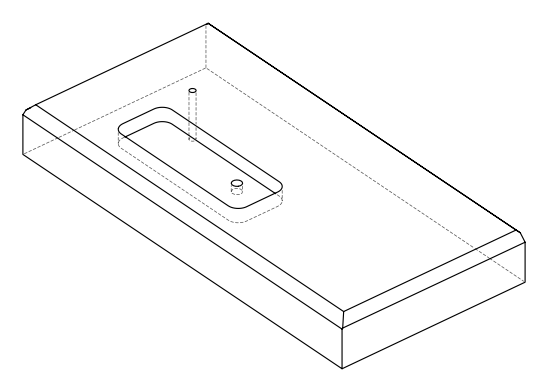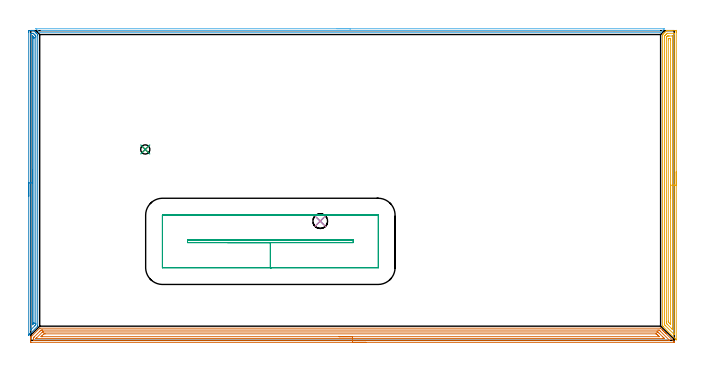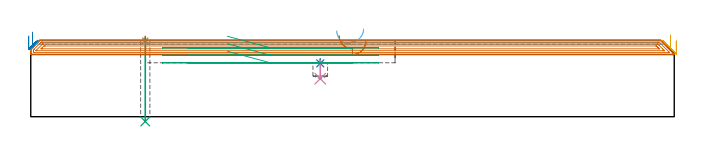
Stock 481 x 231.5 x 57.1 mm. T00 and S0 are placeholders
(PLAN: 9 operations, 4 tool changes, 40.8 min)
(1 SPOT_DRILL | STEP1HOLE | NXT0321_9005460120000 | 0.03 min | 1 mm3)
(2 SPOT_DRILL_1 | STEP1POCKET | NXT0321_9005460120000 | 0.03 min | 1789 mm3)
(3 DRILL_THROUGH_HOLE_INTO_CENTER | STEP1HOLE | UGT0301_190 | 0.25 min | 2101 mm3)
(4 DRILL_BLIND_HOLE_INTO_CENTER | STEP1POCKET | NXT0301_081 | 0.06 min | 1071 mm3)
(5 AREA_MILL | FG_CHAMFER_SURFACE | UGT0205_001 | 7.45 min | 12050 mm3)
(6 AREA_MILL_1 | FG_CHAMFER_SURFACE_1 | UGT0205_001 | 7.61 min | 1982 mm3)
(7 AREA_MILL_2 | FG_CHAMFER_SURFACE_2 | UGT0205_001 | 15.42 min | 26647 mm3)
(8 AREA_MILL_3 | FG_CHAMFER_SURFACE_3 | UGT0205_001 | 5.55 min | 4980 mm3)
(9 MILL_RECTANGULAR_POCKET | POCKET_RECTANGULAR_STRAIGHT | UGT0201_107 | Follow Part, ap 6.25, ae 75% | 4.45 min | 197562 mm3)
(TOOL NXT0321_9005460120000 | NC Spot Drill, 142deg, 12mm, Carbide, Uncoated | D12 PA142 FL30 Z2)
(TOOL UGT0301_190 | Twist Drill 6.9 mm | D6.9 PA118 FL66 Z2)
(TOOL NXT0301_081 | Carbide Drill 11mm [860.1-1100-033A1-MM 2214] | D11 PA140 FL55 Z2)
(TOOL UGT0205_001 | Chamfer Mill 20 x 3 x 45 deg. | D20 FL50 Z2)
(TOOL UGT0201_107 | End Mill 25 mm | D25 FL25 Z2)
(OP 1 SPOT_DRILL)
G17 G21 G94 G90
T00 M6
G54
G17 G0 G90 X85.6 Y142.7 S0 M3
G43 Z67.1 H0
G94 G81 G98 Z56.803 F250. R60.1
G80
M5
M2
(OP 2 SPOT_DRILL_1)
G17 G21 G94 G90
T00 M6
G54
G17 G0 G90 X216.4 Y89.1 S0 M3
G43 Z67.1 H0
G94 G81 G98 Z39.827 F250. R43.3
G80
M5
M2
(OP 3 DRILL_THROUGH_HOLE_INTO_CENTER)
G17 G21 G94 G90
T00 M6
G54
G17 G0 G90 X85.6 Y142.7 S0 M3
G43 Z67.1 H0
G94 G73 G98 Z-3.573 F250. Q6.741 R59.1
G80
M5
M2
(OP 4 DRILL_BLIND_HOLE_INTO_CENTER)
G17 G21 G94 G90
T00 M6
G54
G17 G0 G90 X216.4 Y89.1 S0 M3
G43 Z67.1 H1
G94 G81 G98 Z28.4 F250. R42.3
G80
M5
M2
(OP 5 AREA_MILL)
G17 G21 G94 G90
T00 M6
G54
G17 G0 G90 X482.5 Y125.95 S1061 M3
G43 Z67.1 H0
Z56.9
G94 G1 Y125.912 Z56.028 F250.
Y125.798 Z55.164
Y125.609 Z54.312
Y125.347 Z53.48
Y125.013 Z52.674
Y124.61 Z51.9
Y124.141 Z51.164
Y123.61 Z50.472
Y123.021 Z49.829
Y122.378 Z49.24
Y121.686 Z48.708
Y120.95 Z48.24
Y120.176 Z47.837
Y119.37 Z47.503
Y118.538 Z47.241
Y117.686 Z47.052
Y116.822 Z46.938
Y115.95 Z46.9
Y0.49
X482.497 Y0.435 Z46.902
X482.493 Y0.418 Z46.905
X482.464 Y0.435 Z46.934
X481.877 Y1.022 Z47.522
X472.722 Y10.178 Z56.677
X472.443 Y10.456 Z56.953
X472.305 Y10.597 Z57.091
X472.3 Y10.869 Z57.1
Y228.186
X472.306 Y228.602 Z57.092
X472.383 Y228.682 Z57.016
X472.684 Y228.984 Z56.715
X472.779 Y229.08 Z56.62
X472.929 Y229.231 Z56.467
X473.376 Y229.676 Z56.024
X473.674 Y229.974 Z55.725
X473.823 Y230.125 Z55.573
X474.27 Y230.57 Z55.13
X474.568 Y230.868 Z54.831
X474.718 Y231.019 Z54.679
X475.165 Y231.465 Z54.235
X475.201 Y231.492 Z54.197
X475.217 Y231.5 Z54.18
X475.612 Z53.786
X475.717 Z53.681
X476.506 Z52.889
X477.769 Z51.628
X479.188 Z50.207
X481.871 Z47.526
X482.497 Y231.498 Z46.901
X482.498 Y231.496 Z46.899
X482.5 Y230.868 Z46.9
Y230.239
Y115.95
X481.086 Z48.314
X481.085 Y4.5 Z48.315
X481.083 Y4.39 Z48.317
X481.08 Y4.318 Z48.32
X481.077 Y4.284 Z48.323
X481.058 Y4.301 Z48.342
X480.977 Y4.377 Z48.423
X480.741 Y4.609 Z48.659
X474.482 Y10.869 Z54.918
X473.823 Y11.538 Z55.577
X473.721 Y11.659 Z55.679
X473.718 Y11.763 Z55.682
X473.716 Y11.871 Z55.684
X473.714 Y12.657 Z55.686
Y12.767
Y226.506
X473.715 Y227.291 Z55.685
X473.716 Y227.398 Z55.684
X473.721 Y227.509 Z55.679
X473.726 Y227.564 Z55.674
X473.75 Y227.592 Z55.65
X473.823 Y227.67 Z55.577
X474.08 Y227.929 Z55.32
X474.335 Y228.186 Z55.065
X474.974 Y228.824 Z54.426
X475.23 Y229.08 Z54.17
X475.423 Y229.269 Z53.977
X475.612 Y229.451 Z53.788
X475.673 Y229.49 Z53.727
X475.73 Y229.493 Z53.67
X475.849 Y229.497 Z53.551
X476.086 Y229.5 Z53.314
X480.977 Y229.499 Z48.423
X481.037 Y229.498 Z48.363
X481.072 Y229.494 Z48.328
X481.077 Y229.492 Z48.323
X481.08 Y229.469 Z48.32
X481.083 Y229.407 Z48.317
X481.085 Y229.189 Z48.315
X481.086 Y229.08 Z48.314
Y115.95
X479.672 Z49.728
X479.671 Y9.08 Z49.729
X479.67 Y8.599 Z49.73
X479.665 Y8.186 Z49.735
X479.664 Y8.147 Z49.736
X479.618 Y8.186 Z49.782
X479.188 Y8.612 Z50.212
X476.036 Y11.763 Z53.364
X475.612 Y12.19 Z53.788
X475.149 Y12.657 Z54.251
X475.136 Y13.134 Z54.264
X475.132 Y13.552 Z54.268
X475.129 Y14.035 Z54.271
Y225.503
X475.13 Y225.984 Z54.27
X475.134 Y226.397 Z54.266
X475.135 Y226.513 Z54.265
X475.206 Y226.594 Z54.194
X475.307 Y226.701 Z54.093
X475.612 Y227.012 Z53.788
X475.751 Y227.152 Z53.649
X475.893 Y227.291 Z53.507
X476.098 Y227.487 Z53.302
X476.301 Y227.496 Z53.099
X476.506 Y227.498 Z52.894
X477.191 Y227.5 Z52.209
X479.397 Y227.499 Z50.003
X479.536 Y227.496 Z49.864
X479.646 Y227.49 Z49.754
X479.666 Y227.486 Z49.734
X479.668 Y227.479 Z49.732
X479.669 Y227.452 Z49.731
X479.671 Y227.291 Z49.729
X479.672 Y115.95 Z49.728
X478.257 Z51.143
Y12.657
X478.255 Y12.255 Z51.145
X478.252 Y12.054 Z51.148
X478.251 Y12.018 Z51.149
X478.226 Y12.034 Z51.174
X478.162 Y12.095 Z51.238
X477.592 Y12.657 Z51.808
X477.4 Y12.849 Z52.
X476.7 Y13.552 Z52.7
X476.601 Y13.66 Z52.799
X476.55 Y13.718 Z52.85
X476.548 Y13.767 Z52.852
X476.545 Y13.981 Z52.855
X476.543 Y14.409 Z52.857
Y224.608
X476.548 Y225.461 Z52.852
X476.549 Y225.485 Z52.851
X476.566 Y225.49 Z52.834
X476.62 Y225.495 Z52.78
X476.731 Y225.498 Z52.669
X477.847 Y225.5 Z51.553
X478.069 Y225.498 Z51.331
X478.18 Y225.495 Z51.22
X478.234 Y225.49 Z51.166
X478.251 Y225.486 Z51.149
X478.257 Y224.608 Z51.143
Y115.95
Y115.078 Z51.181
Y114.213 Z51.295
Y113.362 Z51.483
Y112.53 Z51.746
Y111.724 Z52.08
Y110.95 Z52.482
Y110.214 Z52.951
Y109.522 Z53.482
Y108.879 Z54.072
Y108.29 Z54.715
Y107.758 Z55.407
Y107.29 Z56.143
Y106.887 Z56.916
Y106.553 Z57.722
Y106.291 Z58.554
Y106.102 Z59.406
Y105.988 Z60.271
Y105.95 Z61.143
G0 Z67.1
M5
M2
(OP 6 AREA_MILL_1)
G17 G21 G94 G90
T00 M6
G54
G17 G0 G90 X228.75 Y233. S1061 M3
G43 Z67.1 H0
Z64.2
G94 G1 X228.788 Z63.328 F250.
X228.902 Z62.464
X229.091 Z61.612
X229.353 Z60.78
X229.687 Z59.974
X230.09 Z59.2
X230.558 Z58.464
X231.09 Z57.772
X231.679 Z57.129
X232.322 Z56.54
X233.014 Z56.009
X233.75 Z55.54
X234.524 Z55.137
X235.33 Z54.803
X236.162 Z54.541
X237.013 Z54.352
X237.878 Z54.238
X238.75 Z54.2
X473.444
X473.664 Y232.995 Z54.204
X473.681 Y232.992 Z54.205
X473.664 Y232.963 Z54.235
X473.612 Y232.911 Z54.287
X473.348 Y232.648 Z54.552
X473.141 Y232.439 Z54.757
X472.474 Y231.774 Z55.426
X472.252 Y231.55 Z55.646
X471.6 Y230.9 Z56.3
X471.363 Y230.661 Z56.535
X471.279 Y230.578 Z56.62
X471.095 Y230.394 Z56.805
X470.889 Y230.19 Z57.008
X470.801 Y230.106 Z57.092
X470.385 Y230.1 Z57.1
X7.115
X6.699 Y230.106 Z57.092
X6.611 Y230.188 Z57.009
X3.916 Y232.884 Z54.314
X3.811 Y232.991 Z54.205
X3.927 Y232.998 Z54.202
X3.985 Y233. Z54.2
X238.75
Y231.586 Z55.614
X468.56
X469.457 Y231.583 Z55.617
X469.491 Y231.581 Z55.619
X469.745 Y231.55 Z55.65
X469.521 Y231.519 Z55.681
X469.491 Y231.518 Z55.682
X468.632 Y231.514 Z55.686
X8.94
X8.043 Y231.517 Z55.683
X8.009 Y231.52 Z55.68
X7.755 Y231.55 Z55.65
X7.979 Y231.581 Z55.619
X8.009 Y231.583 Z55.617
X8.868 Y231.586 Z55.614
X238.75
X239.622 Z55.652
X240.486 Z55.766
X241.338 Z55.955
X242.17 Z56.217
X242.976 Z56.551
X243.75 Z56.954
X244.486 Z57.423
X245.178 Z57.954
X245.821 Z58.543
X246.41 Z59.186
X246.941 Z59.879
X247.41 Z60.614
X247.813 Z61.388
X248.147 Z62.194
X248.409 Z63.026
X248.598 Z63.878
X248.712 Z64.743
X248.75 Z65.614
G0 Z67.1
M5
M2
(OP 7 AREA_MILL_2)
G17 G21 G94 G90
T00 M6
G54
G17 G0 G90 X250.5 Y-1.5 S1061 M3
G43 Z67.1 H0
Z56.5
G94 G1 X250.462 Z55.628 F250.
X250.348 Z54.764
X250.159 Z53.912
X249.897 Z53.08
X249.563 Z52.274
X249.16 Z51.5
X248.692 Z50.764
X248.16 Z50.072
X247.571 Z49.429
X246.928 Z48.84
X246.236 Z48.309
X245.5 Z47.84
X244.726 Z47.437
X243.92 Z47.103
X243.088 Z46.841
X242.236 Z46.652
X241.372 Z46.538
X240.5 Z46.5
X0.619
X0.166 Y-1.495 Z46.502
X0.01 Y-1.491 Z46.505
X0. Y-1.048 Z46.947
Y0.375 Z48.372
Y0.715 Z48.71
Y1.394 Z49.394
Y2.037 Z50.036
Y2.139 Z50.138
X0.01 Y2.406 Z50.403
X0.079 Y2.478 Z50.476
X0.172 Y2.573 Z50.571
X6.692 Y9.091 Z57.091
X6.704 Y9.093 Z57.092
X6.873 Y9.1 Z57.1
X470.554
X470.792 Y9.097 Z57.094
X470.807 Y9.092 Z57.09
X470.812 Y9.089 Z57.087
X472.043 Y7.858 Z55.856
X472.135 Y7.767 Z55.763
X472.34 Y7.56 Z55.559
X472.392 Y7.508 Z55.508
X473.017 Y6.885 Z54.881
X473.234 Y6.666 Z54.666
X473.898 Y6.004 Z54.
X474.087 Y5.813 Z53.813
X474.127 Y5.773 Z53.773
X474.779 Y5.122 Z53.119
X474.934 Y4.966 Z52.966
X480.828 Y-0.927 Z47.071
X480.946 Y-1.048 Z46.95
X480.99 Y-1.096 Z46.902
X480.999 Y-1.387 Z46.607
X480.997 Y-1.491 Z46.505
X480.941 Y-1.496 Z46.504
X480.828 Y-1.5 Z46.5
X240.5
Y-0.086 Z47.914
X2.406 Y-0.085 Z47.915
X2.323
X2.036 Y-0.079 Z47.921
X2.01 Y0.015 Z48.015
X2.003 Y0.231 Z48.231
X2.001 Y0.715 Z48.715
X2. Y1.115 Z49.115
Y1.596 Z49.596
X2.002 Y1.796 Z49.796
X2.006 Y1.896 Z49.896
X2.01 Y1.945 Z49.945
X2.029 Y1.968 Z49.968
X2.406 Y2.356 Z50.356
X2.467 Y2.417 Z50.417
X6.935 Y6.885 Z54.885
X7.354 Y7.292 Z55.292
X7.766 Y7.679 Z55.679
X7.853 Y7.681 Z55.681
X8.66 Y7.685 Z55.685
X8.742 Y7.686 Z55.686
X468.849 Y7.685 Z55.685
X469.66 Y7.68 Z55.68
X469.749 Y7.679 Z55.679
X470.554 Y6.897 Z54.897
X476.807 Y0.642 Z48.642
X477.515 Y-0.076 Z47.924
X476.807 Y-0.085 Z47.915
X476.725
X240.5 Y-0.086 Z47.914
Y1.329 Z49.329
X4.193
X4.102 Y1.33 Z49.33
X4.031 Y1.333 Z49.333
X4.015 Y1.335 Z49.335
X4.01 Y1.353 Z49.353
X4.008 Y1.406 Z49.406
X4.01 Y1.481 Z49.481
X4.057 Y1.545 Z49.545
X4.1 Y1.596 Z49.596
X4.144 Y1.644 Z49.644
X4.193 Y1.693 Z49.693
X8.581 Y6.081 Z54.081
X8.66 Y6.158 Z54.158
X8.749 Y6.237 Z54.237
X8.781 Y6.265 Z54.265
X8.816 Y6.266 Z54.266
X8.971 Y6.269 Z54.269
X9.282 Y6.271 Z54.271
X9.553
X467.873
X468.497 Y6.27 Z54.27
X468.631 Y6.267 Z54.267
X468.697 Y6.265 Z54.265
X468.728 Y6.256 Z54.256
X468.767 Y6.224 Z54.224
X468.993 Y6.004 Z54.004
X469.66 Y5.34 Z53.34
X469.879 Y5.122 Z53.122
X472.34 Y2.661 Z50.661
X473.234 Y1.767 Z49.767
X473.402 Y1.596 Z49.596
X473.564 Y1.427 Z49.427
X473.65 Y1.335 Z49.335
X473.595 Y1.332 Z49.332
X473.504 Y1.33 Z49.33
X473.234 Y1.329 Z49.329
X472.612
X240.5
Y2.743 Z50.743
X8.66
X8.39 Y2.744 Z50.744
X7.877 Y2.748 Z50.748
X7.766 Y2.75 Z50.75
X7.754 Y2.794 Z50.794
X7.766 Y2.813 Z50.813
X8.04 Y3.09 Z51.09
X8.308 Y3.359 Z51.359
X9.371 Y4.42 Z52.42
X9.553 Y4.598 Z52.598
X9.828 Y4.851 Z52.851
X10.446 Y4.855 Z52.855
X10.716 Y4.857 Z52.857
X467.249
X467.561 Y4.855 Z52.855
X467.638 Y4.853 Z52.853
X467.674 Y4.851 Z52.851
X467.717 Y4.822 Z52.822
X467.873 Y4.674 Z52.674
X468.31 Y4.241 Z52.241
X468.767 Y3.785 Z51.785
X469.192 Y3.359 Z51.359
X469.66 Y2.889 Z50.889
X469.772 Y2.768 Z50.768
X469.789 Y2.749 Z50.749
X469.757 Y2.748 Z50.748
X469.66 Y2.745 Z50.745
X469.391 Y2.743 Z50.743
X240.5
X239.628 Z50.781
X238.764 Z50.895
X237.912 Z51.083
X237.08 Z51.346
X236.274 Z51.68
X235.5 Z52.082
X234.764 Z52.551
X234.072 Z53.082
X233.429 Z53.672
X232.84 Z54.315
X232.308 Z55.007
X231.84 Z55.743
X231.437 Z56.517
X231.103 Z57.323
X230.841 Z58.155
X230.652 Z59.006
X230.538 Z59.871
X230.5 Z60.743
G0 Z67.1
M5
M2
(OP 8 AREA_MILL_3)
G17 G21 G94 G90
T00 M6
G54
G17 G0 G90 X-1.5 Y107.7 S1061 M3
G43 Z67.1 H0
Z60.4
G94 G1 Y107.738 Z59.528 F250.
Y107.852 Z58.664
Y108.041 Z57.812
Y108.303 Z56.98
Y108.637 Z56.174
Y109.04 Z55.4
Y109.508 Z54.664
Y110.04 Z53.972
Y110.629 Z53.329
Y111.272 Z52.74
Y111.964 Z52.208
Y112.7 Z51.74
Y113.474 Z51.337
Y114.28 Z51.003
Y115.112 Z50.741
Y115.964 Z50.552
Y116.828 Z50.438
Y117.7 Z50.4
Y230.327
X-1.499 Y230.909 Z50.401
X-1.496 Y231.215
X-1.492 Y231.49 Z50.402
X-1.198 Y231.5 Z50.696
X-0.611 Z51.287
X-0.327 Z51.569
X0.26 Z52.157
X0.544 Z52.439
X1.111 Z53.01
X1.719 Z53.618
X2.285 Y231.491 Z54.184
X2.3 Y231.49 Z54.198
X2.447 Y231.355 Z54.344
X3.883 Y229.917 Z55.783
X4.027 Y229.774 Z55.924
X4.08 Y229.721 Z55.978
X4.895 Y228.905 Z56.795
X5.118 Y228.681 Z57.017
X5.194 Y228.602 Z57.092
X5.2 Y228.235 Z57.1
Y10.731
X5.196 Y10.605 Z57.089
X5.144 Y10.546 Z57.04
X4.924 Y10.324 Z56.824
X-0.327 Y5.071 Z51.569
X-0.462 Y4.937 Z51.435
X-0.623 Y4.776 Z51.274
X-0.762 Y4.635 Z51.133
X-0.908 Y4.491 Z50.99
X-1.049 Y4.35 Z50.849
X-1.198 Y4.2 Z50.697
X-1.355 Y4.045 Z50.543
X-1.491 Y3.912 Z50.406
X-1.496 Y3.963 Z50.403
X-1.5 Y4.045 Z50.4
Y117.7
X-0.086 Z51.814
X-0.085 Y228.879 Z51.815
X-0.084 Y229.126 Z51.816
X-0.08 Y229.448 Z51.82
X-0.079 Y229.48 Z51.821
X-0.039 Y229.49 Z51.861
X0.057 Y229.495 Z51.957
X0.18 Y229.499 Z52.08
X0.544 Y229.5 Z52.444
X1.05 Y229.499 Z52.95
X1.415 Y229.495 Z53.315
X1.779 Y229.49 Z53.679
X1.863 Y229.476 Z53.763
X1.914 Y229.429 Z53.814
X2.017 Y229.33 Z53.917
X2.224 Y229.126 Z54.124
X2.285 Y229.065 Z54.185
X3.115 Y228.235 Z55.015
X3.156 Y228.194 Z55.056
X3.573 Y227.766 Z55.473
X3.779 Y227.553 Z55.679
X3.781 Y227.343 Z55.681
X3.785 Y226.7 Z55.685
Y12.761
X3.784 Y12.514 Z55.684
X3.779 Y11.876 Z55.679
X3.766 Y11.622 Z55.666
X3.02 Y10.87 Z54.92
X0.377 Y8.227 Z52.277
X0.207 Y8.057 Z52.107
X-0.037 Y7.819 Z51.863
X-0.068 Y7.792 Z51.832
X-0.079 Y7.786 Z51.821
X-0.081 Y7.805 Z51.819
X-0.084 Y8.057 Z51.816
X-0.085 Y8.393 Z51.815
X-0.086 Y8.701 Z51.814
Y117.7
X1.328 Z53.228
X1.329 Y226.54 Z53.229
X1.333 Y227.343 Z53.233
X1.335 Y227.425 Z53.235
X1.344 Y227.489 Z53.244
X1.415 Y227.476 Z53.315
X1.553 Y227.343 Z53.453
X2.285 Y226.607 Z54.185
X2.359 Y226.529 Z54.259
X2.365 Y226.452 Z54.265
X2.368 Y226.367 Z54.268
X2.371 Y225.561 Z54.271
X2.372 Y225.473 Z54.272
X2.371 Y13.229 Z54.271
X2.369 Y13.052 Z54.269
X2.364 Y12.702 Z54.264
X2.349 Y12.659 Z54.249
X2.33 Y12.636 Z54.23
X2.285 Y12.586 Z54.185
X2.25 Y12.549 Z54.15
X2.215 Y12.514 Z54.115
X1.809 Y12.11 Z53.709
X1.415 Y11.722 Z53.315
X1.363 Y11.675 Z53.263
X1.335 Y11.695 Z53.235
X1.333 Y11.706 Z53.233
X1.329 Y12.514 Z53.229
X1.328 Y12.602 Z53.228
Y117.7
Y118.572 Z53.267
Y119.436 Z53.38
Y120.288 Z53.569
Y121.12 Z53.832
Y121.926 Z54.165
Y122.7 Z54.568
Y123.436 Z55.037
Y124.128 Z55.568
Y124.771 Z56.157
Y125.36 Z56.801
Y125.892 Z57.493
Y126.36 Z58.228
Y126.763 Z59.002
Y127.097 Z59.808
Y127.359 Z60.64
Y127.548 Z61.492
Y127.662 Z62.357
Y127.7 Z63.228
G0 Z67.1
M5
M2
(OP 9 MILL_RECTANGULAR_POCKET)
G17 G21 G94 G90
T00 M6
G54
G17 G0 G90 X147.004 Y73.05 S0 M3
G43 Z67.1 H0
Z60.1
G94 G1 X179.1 Z51.5 F250.
X241.05 F500.
Y74.95
X117.15
Y73.05
X179.1
Y54.3
X259.7
X259.755 Y54.305
X259.795 Y54.345
X259.8 Y54.4
Y93.6
X259.795 Y93.655
X259.755 Y93.695
X259.7 Y93.7
X98.5
X98.445 Y93.695
X98.405 Y93.655
X98.4 Y93.6
Y54.4
X98.405 Y54.345
X98.445 Y54.305
X98.5 Y54.3
X179.1
X180.1
G0 X147.004 Y73.05 Z54.5
G1 X179.1 Z45.9 F250.
X241.05 F500.
Y74.95
X117.15
Y73.05
X179.1
Y54.3
X259.7
X259.755 Y54.305
X259.795 Y54.345
X259.8 Y54.4
Y93.6
X259.795 Y93.655
X259.755 Y93.695
X259.7 Y93.7
X98.5
X98.445 Y93.695
X98.405 Y93.655
X98.4 Y93.6
Y54.4
X98.405 Y54.345
X98.445 Y54.305
X98.5 Y54.3
X179.1
X180.1
G0 X147.004 Y73.05 Z48.9
G1 X179.1 Z40.3 F250.
X241.05 F500.
Y74.95
X117.15
Y73.05
X179.1
Y54.3
X259.7
X259.755 Y54.305
X259.795 Y54.345
X259.8 Y54.4
Y93.6
X259.795 Y93.655
X259.755 Y93.695
X259.7 Y93.7
X98.5
X98.445 Y93.695
X98.405 Y93.655
X98.4 Y93.6
Y54.4
X98.405 Y54.345
X98.445 Y54.305
X98.5 Y54.3
X179.1
X180.1
G0 Z67.1
M5
M2
